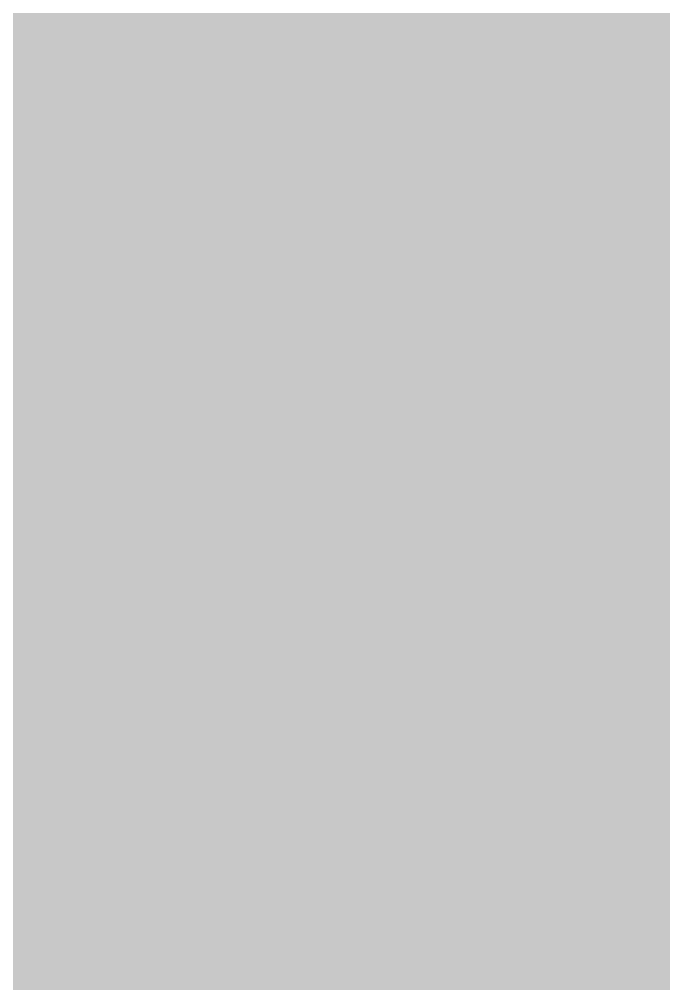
# Model space of a CAD drawing. Header units: inches. Extents: x 267136 to 306747, y 5028981 to 5062930.
# Drawn here: x 294446 to 296754, y 5040554 to 5044012 of the extents above; entities that cross this region are included whole.
import ezdxf

# ---------------------------------------------------------------- set-up
doc = ezdxf.new("R2010")
doc.units = ezdxf.units.IN
doc.header["$MEASUREMENT"] = 0

msp = doc.modelspace()

# ---------------------------------------------------------------- hatches: boundary and pattern name
for points in [[(294549.024, 5043837.158), (294516.481, 5043837.211), (294451.395, 5043837.318), (294386.31, 5043837.426), (294321.224, 5043837.534), (294256.139, 5043837.644), (294191.053, 5043837.753), (294125.967, 5043837.864), (294060.882, 5043837.975), (294061.001, 5043907.432), (294061.159, 5044000.041), (294061.318, 5044092.65), (294061.477, 5044185.26), (294191.641, 5044185.038), (294256.723, 5044184.928), (294321.804, 5044184.819), (294451.968, 5044184.603), (294517.05, 5044184.496), (294549.591, 5044184.443), (294549.44, 5044091.833), (294549.288, 5043999.224), (294549.137, 5043906.615), (294549.024, 5043837.158)], [(295037.165, 5043836.379), (294972.08, 5043836.48), (294906.994, 5043836.583), (294841.909, 5043836.686), (294711.737, 5043836.894), (294646.652, 5043836.999), (294581.566, 5043837.105), (294549.024, 5043837.158), (294549.137, 5043906.615), (294549.288, 5043999.224), (294549.44, 5044091.833), (294549.591, 5044184.443), (294582.132, 5044184.39), (294647.214, 5044184.284), (294777.378, 5044184.074), (294972.624, 5044183.765), (295037.706, 5044183.664), (295037.562, 5044091.054), (295037.418, 5043998.445), (295037.273, 5043905.836), (295037.165, 5043836.379)], [(295525.307, 5043835.638), (295492.764, 5043835.686), (295427.679, 5043835.783), (295362.593, 5043835.881), (295297.508, 5043835.979), (295167.336, 5043836.177), (295102.251, 5043836.278), (295037.165, 5043836.379), (295037.273, 5043905.836), (295037.418, 5043998.445), (295037.562, 5044091.054), (295037.706, 5044183.664), (295167.87, 5044183.462), (295298.034, 5044183.264), (295428.198, 5044183.068), (295493.28, 5044182.971), (295525.821, 5044182.923), (295525.684, 5044090.313), (295525.41, 5043905.095), (295525.307, 5043835.638)], [(296013.449, 5043834.935), (295948.363, 5043835.026), (295883.278, 5043835.119), (295818.192, 5043835.211), (295753.106, 5043835.305), (295688.021, 5043835.399), (295622.935, 5043835.494), (295557.85, 5043835.59), (295525.307, 5043835.638), (295525.41, 5043905.095), (295525.684, 5044090.313), (295525.821, 5044182.923), (295623.444, 5044182.779), (295688.526, 5044182.684), (295818.69, 5044182.496), (295883.771, 5044182.403), (296013.935, 5044182.219), (296013.806, 5044089.61), (296013.546, 5043904.392), (296013.449, 5043834.935)], [(296501.59, 5043834.27), (296469.048, 5043834.313), (296403.962, 5043834.4), (296338.877, 5043834.487), (296273.791, 5043834.575), (296208.705, 5043834.664), (296143.62, 5043834.754), (296078.534, 5043834.844), (296013.449, 5043834.935), (296013.546, 5043904.392), (296013.806, 5044089.61), (296013.935, 5044182.219), (296209.181, 5044181.949), (296274.263, 5044181.86), (296339.345, 5044181.772), (296469.509, 5044181.598), (296502.05, 5044181.555), (296501.928, 5044088.945), (296501.682, 5043903.727), (296501.59, 5043834.27)], [(296989.732, 5043833.643), (296924.647, 5043833.724), (296859.561, 5043833.806), (296794.475, 5043833.889), (296729.39, 5043833.972), (296664.304, 5043834.057), (296599.219, 5043834.141), (296501.59, 5043834.27), (296501.682, 5043903.727), (296501.928, 5044088.945), (296502.05, 5044181.555), (296534.591, 5044181.511), (296664.755, 5044181.341), (296729.837, 5044181.257), (296860.001, 5044181.091), (296990.165, 5044180.927), (296990.049, 5044088.318), (296989.819, 5043903.1), (296989.732, 5043833.643)], [(294548.456, 5043489.873), (294515.911, 5043489.927), (294385.733, 5043490.141), (294255.555, 5043490.359), (294190.465, 5043490.469), (294125.376, 5043490.579), (294060.287, 5043490.69), (294060.366, 5043536.995), (294060.684, 5043722.213), (294060.842, 5043814.823), (294060.882, 5043837.975), (294125.967, 5043837.864), (294191.053, 5043837.753), (294256.139, 5043837.644), (294321.224, 5043837.534), (294386.31, 5043837.426), (294451.395, 5043837.318), (294516.481, 5043837.211), (294549.024, 5043837.158), (294548.986, 5043814.006), (294548.834, 5043721.396), (294548.683, 5043628.787), (294548.531, 5043536.178), (294548.456, 5043489.873)], [(295036.625, 5043489.094), (294971.535, 5043489.196), (294906.446, 5043489.298), (294841.357, 5043489.401), (294711.179, 5043489.609), (294646.09, 5043489.714), (294581, 5043489.82), (294548.456, 5043489.873), (294548.531, 5043536.178), (294548.683, 5043628.787), (294548.834, 5043721.396), (294548.986, 5043814.006), (294549.024, 5043837.158), (294581.566, 5043837.105), (294646.652, 5043836.999), (294711.737, 5043836.894), (294841.909, 5043836.686), (294906.994, 5043836.583), (294972.08, 5043836.48), (295037.165, 5043836.379), (295037.129, 5043813.227), (295036.985, 5043720.617), (295036.697, 5043535.399), (295036.625, 5043489.094)], [(295524.793, 5043488.353), (295492.249, 5043488.401), (295427.16, 5043488.498), (295362.07, 5043488.596), (295296.981, 5043488.694), (295231.892, 5043488.793), (295101.714, 5043488.993), (295036.625, 5043489.094), (295036.697, 5043535.399), (295036.985, 5043720.617), (295037.129, 5043813.227), (295037.165, 5043836.379), (295102.251, 5043836.278), (295167.336, 5043836.177), (295297.508, 5043835.979), (295362.593, 5043835.881), (295427.679, 5043835.783), (295492.764, 5043835.686), (295525.307, 5043835.638), (295525.273, 5043812.486), (295525.136, 5043719.876), (295524.862, 5043534.658), (295524.793, 5043488.353)], [(296012.962, 5043487.65), (295947.873, 5043487.742), (295882.784, 5043487.834), (295817.695, 5043487.927), (295752.605, 5043488.021), (295687.516, 5043488.115), (295557.338, 5043488.305), (295524.793, 5043488.353), (295524.862, 5043534.658), (295525.136, 5043719.876), (295525.273, 5043812.486), (295525.307, 5043835.638), (295557.85, 5043835.59), (295622.935, 5043835.494), (295688.021, 5043835.399), (295753.106, 5043835.305), (295818.192, 5043835.211), (295883.278, 5043835.119), (295948.363, 5043835.026), (296013.449, 5043834.935), (296013.416, 5043811.782), (296013.287, 5043719.173), (296013.027, 5043533.955), (296012.962, 5043487.65)], [(296501.131, 5043486.985), (296468.586, 5043487.028), (296403.497, 5043487.115), (296273.319, 5043487.291), (296208.23, 5043487.38), (296143.14, 5043487.469), (296078.051, 5043487.559), (296012.962, 5043487.65), (296013.027, 5043533.955), (296013.287, 5043719.173), (296013.416, 5043811.782), (296013.449, 5043834.935), (296078.534, 5043834.844), (296143.62, 5043834.754), (296208.705, 5043834.664), (296273.791, 5043834.575), (296338.877, 5043834.487), (296403.962, 5043834.4), (296469.048, 5043834.313), (296501.59, 5043834.27), (296501.56, 5043811.117), (296501.437, 5043718.508), (296501.315, 5043625.899), (296501.192, 5043533.29), (296501.131, 5043486.985)], [(296989.3, 5043486.358), (296924.21, 5043486.439), (296859.121, 5043486.522), (296794.032, 5043486.604), (296663.854, 5043486.772), (296598.765, 5043486.857), (296533.675, 5043486.942), (296501.131, 5043486.985), (296501.192, 5043533.29), (296501.315, 5043625.899), (296501.437, 5043718.508), (296501.56, 5043811.117), (296501.59, 5043834.27), (296599.219, 5043834.141), (296664.304, 5043834.057), (296729.39, 5043833.972), (296794.475, 5043833.889), (296859.561, 5043833.806), (296924.647, 5043833.724), (296989.732, 5043833.643), (296989.703, 5043810.49), (296989.473, 5043625.272), (296989.357, 5043532.663), (296989.3, 5043486.358)], [(294547.888, 5043142.589), (294515.342, 5043142.642), (294450.249, 5043142.749), (294385.156, 5043142.857), (294320.063, 5043142.966), (294254.971, 5043143.074), (294189.878, 5043143.184), (294059.692, 5043143.406), (294059.732, 5043166.558), (294059.891, 5043259.167), (294060.049, 5043351.777), (294060.208, 5043444.386), (294060.287, 5043490.69), (294125.376, 5043490.579), (294190.465, 5043490.469), (294255.555, 5043490.359), (294385.733, 5043490.141), (294515.911, 5043489.927), (294548.456, 5043489.873), (294548.38, 5043443.569), (294548.229, 5043350.959), (294548.077, 5043258.35), (294547.926, 5043165.741), (294547.888, 5043142.589)], [(295036.084, 5043141.81), (294970.991, 5043141.912), (294905.898, 5043142.014), (294840.806, 5043142.117), (294710.62, 5043142.325), (294645.527, 5043142.43), (294580.434, 5043142.536), (294547.888, 5043142.589), (294547.926, 5043165.741), (294548.077, 5043258.35), (294548.229, 5043350.959), (294548.38, 5043443.569), (294548.456, 5043489.873), (294581, 5043489.82), (294646.09, 5043489.714), (294711.179, 5043489.609), (294841.357, 5043489.401), (294906.446, 5043489.298), (294971.535, 5043489.196), (295036.625, 5043489.094), (295036.552, 5043442.79), (295036.408, 5043350.18), (295036.12, 5043164.962), (295036.084, 5043141.81)], [(295524.28, 5043141.069), (295491.733, 5043141.117), (295426.641, 5043141.214), (295296.455, 5043141.41), (295231.362, 5043141.509), (295166.269, 5043141.609), (295101.177, 5043141.709), (295036.084, 5043141.81), (295036.12, 5043164.962), (295036.408, 5043350.18), (295036.552, 5043442.79), (295036.625, 5043489.094), (295101.714, 5043488.993), (295231.892, 5043488.793), (295296.981, 5043488.694), (295362.07, 5043488.596), (295427.16, 5043488.498), (295492.249, 5043488.401), (295524.793, 5043488.353), (295524.725, 5043442.049), (295524.588, 5043349.439), (295524.314, 5043164.221), (295524.28, 5043141.069)], [(296012.475, 5043140.366), (295947.383, 5043140.457), (295882.29, 5043140.55), (295817.197, 5043140.642), (295752.104, 5043140.736), (295687.012, 5043140.83), (295621.919, 5043140.925), (295556.826, 5043141.021), (295524.28, 5043141.069), (295524.314, 5043164.221), (295524.588, 5043349.439), (295524.725, 5043442.049), (295524.793, 5043488.353), (295557.338, 5043488.305), (295687.516, 5043488.115), (295752.605, 5043488.021), (295817.695, 5043487.927), (295882.784, 5043487.834), (296012.962, 5043487.65), (296012.897, 5043441.346), (296012.767, 5043348.736), (296012.638, 5043256.127), (296012.508, 5043163.518), (296012.475, 5043140.366)], [(296500.671, 5043139.701), (296468.125, 5043139.744), (296337.939, 5043139.918), (296272.847, 5043140.006), (296207.754, 5043140.095), (296077.568, 5043140.275), (296012.475, 5043140.366), (296012.508, 5043163.518), (296012.638, 5043256.127), (296012.767, 5043348.736), (296012.897, 5043441.346), (296012.962, 5043487.65), (296078.051, 5043487.559), (296143.14, 5043487.469), (296208.23, 5043487.38), (296273.319, 5043487.291), (296403.497, 5043487.115), (296468.586, 5043487.028), (296501.131, 5043486.985), (296501.07, 5043440.681), (296500.947, 5043348.071), (296500.824, 5043255.462), (296500.702, 5043162.853), (296500.671, 5043139.701)], [(296988.867, 5043139.074), (296923.774, 5043139.155), (296858.682, 5043139.237), (296728.496, 5043139.403), (296663.403, 5043139.488), (296598.31, 5043139.572), (296533.218, 5043139.658), (296500.671, 5043139.701), (296500.702, 5043162.853), (296500.824, 5043255.462), (296500.947, 5043348.071), (296501.07, 5043440.681), (296501.131, 5043486.985), (296533.675, 5043486.942), (296598.765, 5043486.857), (296663.854, 5043486.772), (296794.032, 5043486.604), (296859.121, 5043486.522), (296924.21, 5043486.439), (296989.3, 5043486.358), (296989.242, 5043440.053), (296989.127, 5043347.444), (296989.011, 5043254.835), (296988.896, 5043162.226), (296988.867, 5043139.074)], [(294547.32, 5042795.305), (294514.772, 5042795.358), (294449.676, 5042795.465), (294384.579, 5042795.573), (294319.483, 5042795.681), (294254.387, 5042795.791), (294189.29, 5042795.9), (294059.098, 5042796.122), (294059.256, 5042888.731), (294059.415, 5042981.34), (294059.573, 5043073.949), (294059.692, 5043143.406), (294189.878, 5043143.184), (294254.971, 5043143.074), (294320.063, 5043142.966), (294385.156, 5043142.857), (294450.249, 5043142.749), (294515.342, 5043142.642), (294547.888, 5043142.589), (294547.775, 5043073.132), (294547.623, 5042980.523), (294547.472, 5042887.914), (294547.32, 5042795.305)], [(295035.543, 5042794.526), (294970.447, 5042794.627), (294905.35, 5042794.729), (294775.158, 5042794.937), (294710.061, 5042795.041), (294579.869, 5042795.251), (294547.32, 5042795.305), (294547.472, 5042887.914), (294547.623, 5042980.523), (294547.775, 5043073.132), (294547.888, 5043142.589), (294580.434, 5043142.536), (294645.527, 5043142.43), (294710.62, 5043142.325), (294840.806, 5043142.117), (294905.898, 5043142.014), (295036.084, 5043141.81), (295035.976, 5043072.353), (295035.832, 5042979.744), (295035.687, 5042887.135), (295035.543, 5042794.526)], [(295523.766, 5042793.785), (295491.218, 5042793.833), (295426.122, 5042793.93), (295361.025, 5042794.027), (295295.929, 5042794.125), (295230.832, 5042794.225), (295165.736, 5042794.324), (295100.64, 5042794.425), (295035.543, 5042794.526), (295035.687, 5042887.135), (295035.832, 5042979.744), (295035.976, 5043072.353), (295036.084, 5043141.81), (295101.177, 5043141.709), (295166.269, 5043141.609), (295231.362, 5043141.509), (295296.455, 5043141.41), (295426.641, 5043141.214), (295491.733, 5043141.117), (295524.28, 5043141.069), (295524.177, 5043071.612), (295523.766, 5042793.785)], [(296011.989, 5042793.082), (295946.893, 5042793.173), (295881.796, 5042793.265), (295816.7, 5042793.358), (295751.603, 5042793.452), (295686.507, 5042793.546), (295621.411, 5042793.641), (295556.314, 5042793.736), (295523.766, 5042793.785), (295524.177, 5043071.612), (295524.28, 5043141.069), (295556.826, 5043141.021), (295621.919, 5043140.925), (295687.012, 5043140.83), (295752.104, 5043140.736), (295817.197, 5043140.642), (295882.29, 5043140.55), (295947.383, 5043140.457), (296012.475, 5043140.366), (296012.378, 5043070.909), (296012.248, 5042978.3), (296012.119, 5042885.691), (296011.989, 5042793.082)], [(296500.212, 5042792.417), (296467.664, 5042792.459), (296402.567, 5042792.546), (296337.471, 5042792.634), (296272.374, 5042792.722), (296142.182, 5042792.9), (296077.085, 5042792.991), (296011.989, 5042793.082), (296012.119, 5042885.691), (296012.248, 5042978.3), (296012.378, 5043070.909), (296012.475, 5043140.366), (296077.568, 5043140.275), (296207.754, 5043140.095), (296272.847, 5043140.006), (296337.939, 5043139.918), (296468.125, 5043139.744), (296500.671, 5043139.701), (296500.579, 5043070.244), (296500.457, 5042977.635), (296500.334, 5042885.026), (296500.212, 5042792.417)], [(296988.435, 5042791.79), (296923.338, 5042791.871), (296858.242, 5042791.953), (296793.145, 5042792.036), (296728.049, 5042792.119), (296662.953, 5042792.203), (296597.856, 5042792.288), (296532.76, 5042792.374), (296500.212, 5042792.417), (296500.334, 5042885.026), (296500.457, 5042977.635), (296500.579, 5043070.244), (296500.671, 5043139.701), (296533.218, 5043139.658), (296598.31, 5043139.572), (296663.403, 5043139.488), (296728.496, 5043139.403), (296858.682, 5043139.237), (296923.774, 5043139.155), (296988.867, 5043139.074), (296988.781, 5043069.617), (296988.665, 5042977.008), (296988.55, 5042884.398), (296988.435, 5042791.79)], [(294546.753, 5042448.021), (294514.203, 5042448.074), (294449.103, 5042448.181), (294318.903, 5042448.397), (294253.803, 5042448.506), (294188.703, 5042448.616), (294058.503, 5042448.838), (294058.622, 5042518.294), (294058.78, 5042610.903), (294058.939, 5042703.513), (294059.098, 5042796.122), (294189.29, 5042795.9), (294254.387, 5042795.791), (294319.483, 5042795.681), (294384.579, 5042795.573), (294449.676, 5042795.465), (294514.772, 5042795.358), (294547.32, 5042795.305), (294547.169, 5042702.696), (294547.018, 5042610.086), (294546.866, 5042517.478), (294546.753, 5042448.021)], [(295035.003, 5042447.242), (294969.903, 5042447.343), (294839.703, 5042447.549), (294774.603, 5042447.652), (294644.403, 5042447.862), (294546.753, 5042448.021), (294546.866, 5042517.478), (294547.018, 5042610.086), (294547.169, 5042702.696), (294547.32, 5042795.305), (294579.869, 5042795.251), (294710.061, 5042795.041), (294775.158, 5042794.937), (294905.35, 5042794.729), (294970.447, 5042794.627), (295035.543, 5042794.526), (295035.255, 5042609.308), (295035.111, 5042516.698), (295035.003, 5042447.242)], [(295523.253, 5042446.5), (295490.703, 5042446.549), (295360.503, 5042446.743), (295295.403, 5042446.842), (295230.303, 5042446.94), (295165.203, 5042447.041), (295100.103, 5042447.141), (295035.003, 5042447.242), (295035.111, 5042516.698), (295035.255, 5042609.308), (295035.543, 5042794.526), (295100.64, 5042794.425), (295165.736, 5042794.324), (295230.832, 5042794.225), (295295.929, 5042794.125), (295361.025, 5042794.027), (295426.122, 5042793.93), (295491.218, 5042793.833), (295523.766, 5042793.785), (295523.629, 5042701.175), (295523.492, 5042608.566), (295523.355, 5042515.958), (295523.253, 5042446.5)], [(296011.502, 5042445.797), (295946.402, 5042445.889), (295881.302, 5042445.981), (295816.202, 5042446.074), (295686.002, 5042446.262), (295620.902, 5042446.357), (295555.802, 5042446.453), (295523.253, 5042446.5), (295523.355, 5042515.958), (295523.492, 5042608.566), (295523.629, 5042701.175), (295523.766, 5042793.785), (295556.314, 5042793.736), (295621.411, 5042793.641), (295686.507, 5042793.546), (295751.603, 5042793.452), (295816.7, 5042793.358), (295881.796, 5042793.265), (295946.893, 5042793.173), (296011.989, 5042793.082), (296011.859, 5042700.473), (296011.729, 5042607.863), (296011.6, 5042515.254), (296011.502, 5042445.797)], [(296499.752, 5042445.132), (296467.202, 5042445.176), (296337.002, 5042445.35), (296271.902, 5042445.438), (296206.802, 5042445.527), (296076.602, 5042445.707), (296011.502, 5042445.797), (296011.6, 5042515.254), (296011.729, 5042607.863), (296011.859, 5042700.473), (296011.989, 5042793.082), (296077.085, 5042792.991), (296142.182, 5042792.9), (296272.374, 5042792.722), (296337.471, 5042792.634), (296402.567, 5042792.546), (296467.664, 5042792.459), (296500.212, 5042792.417), (296500.089, 5042699.808), (296499.967, 5042607.198), (296499.844, 5042514.589), (296499.752, 5042445.132)], [(296988.002, 5042444.505), (296922.902, 5042444.587), (296857.802, 5042444.669), (296727.602, 5042444.835), (296662.502, 5042444.919), (296532.302, 5042445.089), (296499.752, 5042445.132), (296499.844, 5042514.589), (296499.967, 5042607.198), (296500.089, 5042699.808), (296500.212, 5042792.417), (296532.76, 5042792.374), (296597.856, 5042792.288), (296662.953, 5042792.203), (296728.049, 5042792.119), (296793.145, 5042792.036), (296858.242, 5042791.953), (296923.338, 5042791.871), (296988.435, 5042791.79), (296988.319, 5042699.181), (296988.204, 5042606.571), (296988.089, 5042513.962), (296988.002, 5042444.505)], [(294546.185, 5042100.737), (294513.633, 5042100.79), (294448.53, 5042100.897), (294383.426, 5042101.005), (294318.323, 5042101.113), (294188.115, 5042101.333), (294123.012, 5042101.443), (294057.908, 5042101.554), (294057.988, 5042147.858), (294058.146, 5042240.467), (294058.305, 5042333.076), (294058.463, 5042425.686), (294058.503, 5042448.838), (294188.703, 5042448.616), (294253.803, 5042448.506), (294318.903, 5042448.397), (294449.103, 5042448.181), (294514.203, 5042448.074), (294546.753, 5042448.021), (294546.715, 5042424.868), (294546.564, 5042332.259), (294546.412, 5042239.65), (294546.261, 5042147.042), (294546.185, 5042100.737)], [(295034.462, 5042099.958), (294969.359, 5042100.06), (294904.255, 5042100.162), (294839.151, 5042100.265), (294774.048, 5042100.369), (294708.944, 5042100.473), (294643.841, 5042100.578), (294546.185, 5042100.737), (294546.261, 5042147.042), (294546.412, 5042239.65), (294546.564, 5042332.259), (294546.715, 5042424.868), (294546.753, 5042448.021), (294644.403, 5042447.862), (294774.603, 5042447.652), (294904.803, 5042447.446), (294969.903, 5042447.343), (295035.003, 5042447.242), (295034.967, 5042424.089), (295034.822, 5042331.48), (295034.534, 5042146.262), (295034.462, 5042099.958)], [(295522.739, 5042099.217), (295490.187, 5042099.265), (295425.084, 5042099.362), (295359.98, 5042099.459), (295294.876, 5042099.558), (295229.773, 5042099.657), (295164.669, 5042099.756), (295099.566, 5042099.857), (295034.462, 5042099.958), (295034.534, 5042146.262), (295034.822, 5042331.48), (295034.967, 5042424.089), (295035.003, 5042447.242), (295100.103, 5042447.141), (295165.203, 5042447.041), (295230.303, 5042446.94), (295295.403, 5042446.842), (295360.503, 5042446.743), (295490.703, 5042446.549), (295523.253, 5042446.5), (295523.218, 5042423.348), (295522.807, 5042145.521), (295522.739, 5042099.217)], [(296011.016, 5042098.514), (295945.912, 5042098.605), (295880.809, 5042098.697), (295815.705, 5042098.791), (295750.601, 5042098.884), (295685.498, 5042098.978), (295620.394, 5042099.073), (295555.291, 5042099.169), (295522.739, 5042099.217), (295522.807, 5042145.521), (295523.218, 5042423.348), (295523.253, 5042446.5), (295555.802, 5042446.453), (295620.902, 5042446.357), (295686.002, 5042446.262), (295816.202, 5042446.074), (295881.302, 5042445.981), (296011.502, 5042445.797), (296011.47, 5042422.646), (296011.34, 5042330.036), (296011.21, 5042237.427), (296011.081, 5042144.818), (296011.016, 5042098.514)], [(296499.293, 5042097.849), (296466.741, 5042097.892), (296401.637, 5042097.979), (296336.534, 5042098.066), (296271.43, 5042098.154), (296206.327, 5042098.243), (296076.119, 5042098.423), (296011.016, 5042098.514), (296011.081, 5042144.818), (296011.21, 5042237.427), (296011.34, 5042330.036), (296011.47, 5042422.646), (296011.502, 5042445.797), (296141.702, 5042445.617), (296206.802, 5042445.527), (296271.902, 5042445.438), (296337.002, 5042445.35), (296467.202, 5042445.176), (296499.752, 5042445.132), (296499.722, 5042421.98), (296499.599, 5042329.371), (296499.477, 5042236.762), (296499.354, 5042144.153), (296499.293, 5042097.849)], [(296987.57, 5042097.222), (296922.466, 5042097.303), (296857.362, 5042097.385), (296792.259, 5042097.468), (296727.155, 5042097.551), (296662.052, 5042097.635), (296596.948, 5042097.72), (296531.844, 5042097.806), (296499.293, 5042097.849), (296499.354, 5042144.153), (296499.477, 5042236.762), (296499.599, 5042329.371), (296499.722, 5042421.98), (296499.752, 5042445.132), (296532.302, 5042445.089), (296662.502, 5042444.919), (296727.602, 5042444.835), (296857.802, 5042444.669), (296988.002, 5042444.505), (296987.973, 5042421.353), (296987.743, 5042236.135), (296987.627, 5042143.526), (296987.57, 5042097.222)], [(294545.618, 5041753.453), (294513.064, 5041753.506), (294447.957, 5041753.614), (294382.85, 5041753.721), (294317.742, 5041753.83), (294252.635, 5041753.939), (294122.421, 5041754.159), (294057.314, 5041754.27), (294057.353, 5041777.422), (294057.512, 5041870.031), (294057.67, 5041962.641), (294057.829, 5042055.25), (294057.908, 5042101.554), (294123.012, 5042101.443), (294188.115, 5042101.333), (294318.323, 5042101.113), (294383.426, 5042101.005), (294448.53, 5042100.897), (294513.633, 5042100.79), (294546.185, 5042100.737), (294546.109, 5042054.432), (294545.807, 5041869.214), (294545.655, 5041776.605), (294545.618, 5041753.453)], [(295033.922, 5041752.674), (294968.814, 5041752.776), (294903.707, 5041752.878), (294838.6, 5041752.981), (294773.493, 5041753.085), (294708.385, 5041753.189), (294643.278, 5041753.294), (294578.171, 5041753.4), (294545.618, 5041753.453), (294545.655, 5041776.605), (294545.807, 5041869.214), (294546.109, 5042054.432), (294546.185, 5042100.737), (294643.841, 5042100.578), (294708.944, 5042100.473), (294774.048, 5042100.369), (294839.151, 5042100.265), (294904.255, 5042100.162), (294969.359, 5042100.06), (295034.462, 5042099.958), (295034.39, 5042053.653), (295034.246, 5041961.044), (295034.102, 5041868.436), (295033.958, 5041775.826), (295033.922, 5041752.674)], [(295522.225, 5041751.933), (295489.672, 5041751.981), (295424.565, 5041752.078), (295359.457, 5041752.176), (295294.35, 5041752.274), (295229.243, 5041752.373), (295099.029, 5041752.573), (295033.922, 5041752.674), (295033.958, 5041775.826), (295034.102, 5041868.436), (295034.246, 5041961.044), (295034.39, 5042053.653), (295034.462, 5042099.958), (295099.566, 5042099.857), (295164.669, 5042099.756), (295229.773, 5042099.657), (295294.876, 5042099.558), (295359.98, 5042099.459), (295425.084, 5042099.362), (295490.187, 5042099.265), (295522.739, 5042099.217), (295522.67, 5042052.912), (295522.534, 5041960.303), (295522.26, 5041775.085), (295522.225, 5041751.933)], [(296010.529, 5041751.23), (295945.422, 5041751.322), (295880.315, 5041751.414), (295750.101, 5041751.6), (295684.993, 5041751.694), (295619.886, 5041751.79), (295554.779, 5041751.885), (295522.225, 5041751.933), (295522.26, 5041775.085), (295522.534, 5041960.303), (295522.67, 5042052.912), (295522.739, 5042099.217), (295555.291, 5042099.169), (295620.394, 5042099.073), (295685.498, 5042098.978), (295750.601, 5042098.884), (295815.705, 5042098.791), (295880.809, 5042098.697), (295945.912, 5042098.605), (296011.016, 5042098.514), (296010.951, 5042052.209), (296010.691, 5041866.991), (296010.562, 5041774.382), (296010.529, 5041751.23)], [(296498.833, 5041750.565), (296466.28, 5041750.608), (296401.172, 5041750.695), (296205.851, 5041750.959), (296075.637, 5041751.139), (296010.529, 5041751.23), (296010.562, 5041774.382), (296010.691, 5041866.991), (296010.951, 5042052.209), (296011.016, 5042098.514), (296076.119, 5042098.423), (296206.327, 5042098.243), (296271.43, 5042098.154), (296336.534, 5042098.066), (296401.637, 5042097.979), (296466.741, 5042097.892), (296499.293, 5042097.849), (296499.231, 5042051.544), (296499.109, 5041958.935), (296498.986, 5041866.326), (296498.864, 5041773.717), (296498.833, 5041750.565)], [(296987.137, 5041749.938), (296922.03, 5041750.02), (296791.816, 5041750.184), (296726.708, 5041750.268), (296661.601, 5041750.352), (296531.387, 5041750.522), (296498.833, 5041750.565), (296498.864, 5041773.717), (296498.986, 5041866.326), (296499.109, 5041958.935), (296499.231, 5042051.544), (296499.293, 5042097.849), (296531.844, 5042097.806), (296596.948, 5042097.72), (296662.052, 5042097.635), (296727.155, 5042097.551), (296792.259, 5042097.468), (296857.362, 5042097.385), (296922.466, 5042097.303), (296987.57, 5042097.222), (296987.512, 5042050.917), (296987.397, 5041958.308), (296987.281, 5041865.699), (296987.166, 5041773.09), (296987.137, 5041749.938)], [(294545.05, 5041406.17), (294512.495, 5041406.223), (294447.384, 5041406.33), (294317.162, 5041406.546), (294252.052, 5041406.655), (294121.83, 5041406.875), (294056.719, 5041406.987), (294056.878, 5041499.596), (294057.036, 5041592.205), (294057.195, 5041684.813), (294057.314, 5041754.27), (294122.421, 5041754.159), (294252.635, 5041753.939), (294317.742, 5041753.83), (294382.85, 5041753.721), (294447.957, 5041753.614), (294513.064, 5041753.506), (294545.618, 5041753.453), (294545.504, 5041683.997), (294545.353, 5041591.388), (294545.201, 5041498.779), (294545.05, 5041406.17)], [(295033.381, 5041405.391), (294968.27, 5041405.492), (294903.159, 5041405.595), (294838.049, 5041405.698), (294772.938, 5041405.801), (294642.716, 5041406.011), (294577.605, 5041406.117), (294545.05, 5041406.17), (294545.201, 5041498.779), (294545.353, 5041591.388), (294545.504, 5041683.997), (294545.618, 5041753.453), (294578.171, 5041753.4), (294643.278, 5041753.294), (294708.385, 5041753.189), (294773.493, 5041753.085), (294838.6, 5041752.981), (294903.707, 5041752.878), (294968.814, 5041752.776), (295033.922, 5041752.674), (295033.813, 5041683.217), (295033.669, 5041590.608), (295033.525, 5041498), (295033.381, 5041405.391)], [(295521.712, 5041404.649), (295489.156, 5041404.698), (295424.046, 5041404.795), (295293.824, 5041404.991), (295228.713, 5041405.09), (295163.603, 5041405.189), (295033.381, 5041405.391), (295033.525, 5041498), (295033.669, 5041590.608), (295033.813, 5041683.217), (295033.922, 5041752.674), (295099.029, 5041752.573), (295229.243, 5041752.373), (295294.35, 5041752.274), (295359.457, 5041752.176), (295424.565, 5041752.078), (295489.672, 5041751.981), (295522.225, 5041751.933), (295522.123, 5041682.477), (295521.849, 5041497.259), (295521.712, 5041404.649)], [(296010.043, 5041403.947), (295944.932, 5041404.038), (295879.821, 5041404.13), (295814.71, 5041404.223), (295749.6, 5041404.317), (295684.489, 5041404.411), (295619.378, 5041404.506), (295554.267, 5041404.602), (295521.712, 5041404.649), (295521.849, 5041497.259), (295522.123, 5041682.477), (295522.225, 5041751.933), (295554.779, 5041751.885), (295619.886, 5041751.79), (295684.993, 5041751.694), (295750.101, 5041751.6), (295880.315, 5041751.414), (296010.529, 5041751.23), (296010.432, 5041681.773), (296010.302, 5041589.165), (296010.173, 5041496.556), (296010.043, 5041403.947)], [(296498.374, 5041403.282), (296465.818, 5041403.325), (296400.708, 5041403.412), (296335.597, 5041403.499), (296270.486, 5041403.587), (296205.375, 5041403.676), (296140.264, 5041403.766), (296075.154, 5041403.856), (296010.043, 5041403.947), (296010.173, 5041496.556), (296010.302, 5041589.165), (296010.432, 5041681.773), (296010.529, 5041751.23), (296075.637, 5041751.139), (296205.851, 5041750.959), (296401.172, 5041750.695), (296466.28, 5041750.608), (296498.833, 5041750.565), (296498.741, 5041681.108), (296498.619, 5041588.5), (296498.496, 5041495.891), (296498.374, 5041403.282)], [(296986.705, 5041402.655), (296921.594, 5041402.736), (296856.483, 5041402.818), (296791.372, 5041402.901), (296726.262, 5041402.984), (296661.151, 5041403.068), (296596.04, 5041403.153), (296530.929, 5041403.239), (296498.374, 5041403.282), (296498.496, 5041495.891), (296498.619, 5041588.5), (296498.741, 5041681.108), (296498.833, 5041750.565), (296531.387, 5041750.522), (296661.601, 5041750.352), (296726.708, 5041750.268), (296791.816, 5041750.184), (296922.03, 5041750.02), (296987.137, 5041749.938), (296987.051, 5041680.481), (296986.935, 5041587.873), (296986.705, 5041402.655)], [(294544.483, 5041058.886), (294511.925, 5041058.94), (294446.811, 5041059.047), (294381.697, 5041059.155), (294316.582, 5041059.263), (294251.468, 5041059.372), (294186.353, 5041059.482), (294121.239, 5041059.592), (294056.125, 5041059.704), (294056.243, 5041129.16), (294056.561, 5041314.378), (294056.719, 5041406.987), (294121.83, 5041406.875), (294252.052, 5041406.655), (294317.162, 5041406.546), (294447.384, 5041406.33), (294512.495, 5041406.223), (294545.05, 5041406.17), (294544.899, 5041313.561), (294544.747, 5041220.952), (294544.596, 5041128.343), (294544.483, 5041058.886)], [(295032.84, 5041058.107), (294967.726, 5041058.209), (294902.612, 5041058.312), (294837.497, 5041058.415), (294772.383, 5041058.518), (294707.268, 5041058.623), (294577.04, 5041058.833), (294544.483, 5041058.886), (294544.596, 5041128.343), (294544.747, 5041220.952), (294544.899, 5041313.561), (294545.05, 5041406.17), (294577.605, 5041406.117), (294642.716, 5041406.011), (294772.938, 5041405.801), (294838.049, 5041405.698), (294903.159, 5041405.595), (294968.27, 5041405.492), (295033.381, 5041405.391), (295033.093, 5041220.173), (295032.949, 5041127.564), (295032.84, 5041058.107)], [(295521.198, 5041057.366), (295488.641, 5041057.415), (295423.527, 5041057.512), (295358.412, 5041057.609), (295228.184, 5041057.807), (295163.069, 5041057.906), (295097.955, 5041058.006), (295032.84, 5041058.107), (295032.949, 5041127.564), (295033.237, 5041312.782), (295033.381, 5041405.391), (295163.603, 5041405.189), (295228.713, 5041405.09), (295293.824, 5041404.991), (295424.046, 5041404.795), (295489.156, 5041404.698), (295521.712, 5041404.649), (295521.575, 5041312.041), (295521.301, 5041126.823), (295521.198, 5041057.366)], [(296009.556, 5041056.664), (295944.442, 5041056.755), (295879.328, 5041056.847), (295814.213, 5041056.94), (295749.099, 5041057.034), (295683.984, 5041057.128), (295553.756, 5041057.318), (295521.198, 5041057.366), (295521.301, 5041126.823), (295521.575, 5041312.041), (295521.712, 5041404.649), (295554.267, 5041404.602), (295619.378, 5041404.506), (295684.489, 5041404.411), (295749.6, 5041404.317), (295814.71, 5041404.223), (295879.821, 5041404.13), (295944.932, 5041404.038), (296010.043, 5041403.947), (296009.783, 5041218.729), (296009.654, 5041126.12), (296009.556, 5041056.664)], [(296497.914, 5041055.999), (296465.357, 5041056.042), (296400.243, 5041056.128), (296335.128, 5041056.216), (296270.014, 5041056.304), (296204.9, 5041056.393), (296139.785, 5041056.482), (296074.671, 5041056.572), (296009.556, 5041056.664), (296009.654, 5041126.12), (296009.783, 5041218.729), (296010.043, 5041403.947), (296075.154, 5041403.856), (296140.264, 5041403.766), (296205.375, 5041403.676), (296270.486, 5041403.587), (296335.597, 5041403.499), (296400.708, 5041403.412), (296465.818, 5041403.325), (296498.374, 5041403.282), (296498.251, 5041310.673), (296498.129, 5041218.064), (296498.006, 5041125.455), (296497.914, 5041055.999)], [(296986.272, 5041055.371), (296921.158, 5041055.453), (296856.044, 5041055.535), (296790.929, 5041055.618), (296725.815, 5041055.701), (296660.7, 5041055.785), (296595.586, 5041055.87), (296530.472, 5041055.956), (296497.914, 5041055.999), (296498.006, 5041125.455), (296498.129, 5041218.064), (296498.251, 5041310.673), (296498.374, 5041403.282), (296530.929, 5041403.239), (296596.04, 5041403.153), (296661.151, 5041403.068), (296726.262, 5041402.984), (296791.372, 5041402.901), (296856.483, 5041402.818), (296921.594, 5041402.736), (296986.705, 5041402.655), (296986.589, 5041310.045), (296986.474, 5041217.437), (296986.359, 5041124.828), (296986.272, 5041055.371)], [(294543.915, 5040711.604), (294511.356, 5040711.657), (294446.238, 5040711.764), (294316.002, 5040711.98), (294250.884, 5040712.089), (294120.648, 5040712.309), (294055.53, 5040712.42), (294055.609, 5040758.725), (294055.768, 5040851.333), (294055.926, 5040943.942), (294056.085, 5041036.551), (294056.125, 5041059.704), (294121.239, 5041059.592), (294186.353, 5041059.482), (294251.468, 5041059.372), (294316.582, 5041059.263), (294381.697, 5041059.155), (294446.811, 5041059.047), (294511.925, 5041058.94), (294544.483, 5041058.886), (294544.445, 5041035.734), (294544.293, 5040943.125), (294544.142, 5040850.517), (294543.991, 5040757.908), (294543.915, 5040711.604)], [(295032.3, 5040710.824), (294967.182, 5040710.926), (294902.064, 5040711.028), (294836.946, 5040711.131), (294706.71, 5040711.339), (294641.592, 5040711.444), (294576.474, 5040711.55), (294543.915, 5040711.604), (294543.991, 5040757.908), (294544.142, 5040850.517), (294544.293, 5040943.125), (294544.445, 5041035.734), (294544.483, 5041058.886), (294577.04, 5041058.833), (294707.268, 5041058.623), (294772.383, 5041058.518), (294837.497, 5041058.415), (294902.612, 5041058.312), (294967.726, 5041058.209), (295032.84, 5041058.107), (295032.804, 5041034.955), (295032.66, 5040942.346), (295032.516, 5040849.738), (295032.372, 5040757.129), (295032.3, 5040710.824)], [(295520.685, 5040710.083), (295488.126, 5040710.131), (295423.008, 5040710.229), (295357.89, 5040710.326), (295292.772, 5040710.424), (295227.654, 5040710.523), (295097.418, 5040710.723), (295032.3, 5040710.824), (295032.372, 5040757.129), (295032.516, 5040849.738), (295032.66, 5040942.346), (295032.804, 5041034.955), (295032.84, 5041058.107), (295097.955, 5041058.006), (295163.069, 5041057.906), (295228.184, 5041057.807), (295358.412, 5041057.609), (295423.527, 5041057.512), (295488.641, 5041057.415), (295521.198, 5041057.366), (295521.164, 5041034.214), (295521.027, 5040941.605), (295520.89, 5040848.997), (295520.753, 5040756.388), (295520.685, 5040710.083)], [(296009.07, 5040709.38), (295943.952, 5040709.472), (295878.834, 5040709.564), (295748.598, 5040709.75), (295683.48, 5040709.845), (295618.362, 5040709.939), (295520.685, 5040710.083), (295520.753, 5040756.388), (295520.89, 5040848.997), (295521.027, 5040941.605), (295521.164, 5041034.214), (295521.198, 5041057.366), (295553.756, 5041057.318), (295683.984, 5041057.128), (295749.099, 5041057.034), (295814.213, 5041056.94), (295879.328, 5041056.847), (295944.442, 5041056.755), (296009.556, 5041056.664), (296009.524, 5041033.511), (296009.394, 5040940.902), (296009.265, 5040848.293), (296009.135, 5040755.685), (296009.07, 5040709.38)], [(296497.455, 5040708.715), (296464.896, 5040708.758), (296399.778, 5040708.845), (296269.542, 5040709.021), (296139.306, 5040709.199), (296074.188, 5040709.29), (296009.07, 5040709.38), (296009.135, 5040755.685), (296009.265, 5040848.293), (296009.394, 5040940.902), (296009.524, 5041033.511), (296009.556, 5041056.664), (296074.671, 5041056.572), (296139.785, 5041056.482), (296204.9, 5041056.393), (296270.014, 5041056.304), (296335.128, 5041056.216), (296400.243, 5041056.128), (296497.914, 5041055.999), (296497.884, 5041032.846), (296497.761, 5040940.237), (296497.639, 5040847.628), (296497.516, 5040755.02), (296497.455, 5040708.715)], [(296985.84, 5040708.088), (296920.722, 5040708.169), (296855.604, 5040708.251), (296790.486, 5040708.334), (296660.25, 5040708.502), (296530.014, 5040708.672), (296497.455, 5040708.715), (296497.516, 5040755.02), (296497.639, 5040847.628), (296497.761, 5040940.237), (296497.884, 5041032.846), (296497.914, 5041055.999), (296530.472, 5041055.956), (296595.586, 5041055.87), (296660.7, 5041055.785), (296725.815, 5041055.701), (296790.929, 5041055.618), (296856.044, 5041055.535), (296986.272, 5041055.371), (296986.244, 5041032.219), (296986.128, 5040939.61), (296986.013, 5040847.001), (296985.898, 5040754.393), (296985.84, 5040708.088)], [(294543.348, 5040364.32), (294510.787, 5040364.374), (294445.665, 5040364.481), (294380.544, 5040364.589), (294315.422, 5040364.697), (294250.3, 5040364.806), (294185.179, 5040364.916), (294120.057, 5040365.026), (294054.936, 5040365.138), (294054.975, 5040388.29), (294055.134, 5040480.898), (294055.292, 5040573.507), (294055.451, 5040666.116), (294055.53, 5040712.42), (294120.648, 5040712.309), (294250.884, 5040712.089), (294316.002, 5040711.98), (294446.238, 5040711.764), (294511.356, 5040711.657), (294543.915, 5040711.604), (294543.839, 5040665.299), (294543.688, 5040572.69), (294543.537, 5040480.082), (294543.385, 5040387.473), (294543.348, 5040364.32)], [(295031.76, 5040363.542), (294966.638, 5040363.643), (294901.516, 5040363.746), (294836.395, 5040363.849), (294771.273, 5040363.952), (294706.151, 5040364.057), (294641.03, 5040364.162), (294575.908, 5040364.268), (294543.348, 5040364.32), (294543.385, 5040387.473), (294543.537, 5040480.082), (294543.688, 5040572.69), (294543.839, 5040665.299), (294543.915, 5040711.604), (294576.474, 5040711.55), (294641.592, 5040711.444), (294706.71, 5040711.339), (294836.946, 5040711.131), (294902.064, 5040711.028), (295032.3, 5040710.824), (295032.228, 5040664.52), (295031.94, 5040479.302), (295031.76, 5040363.542)], [(295520.172, 5040362.8), (295487.611, 5040362.849), (295422.489, 5040362.946), (295357.368, 5040363.043), (295227.124, 5040363.241), (295162.003, 5040363.34), (295096.881, 5040363.44), (295031.76, 5040363.542), (295031.94, 5040479.302), (295032.228, 5040664.52), (295032.3, 5040710.824), (295097.418, 5040710.723), (295227.654, 5040710.523), (295292.772, 5040710.424), (295357.89, 5040710.326), (295423.008, 5040710.229), (295488.126, 5040710.131), (295520.685, 5040710.083), (295520.617, 5040663.779), (295520.48, 5040571.17), (295520.343, 5040478.562), (295520.206, 5040385.953), (295520.172, 5040362.8)], [(296008.584, 5040362.097), (295943.462, 5040362.189), (295878.34, 5040362.281), (295813.219, 5040362.374), (295748.097, 5040362.468), (295682.976, 5040362.562), (295552.732, 5040362.752), (295520.172, 5040362.8), (295520.206, 5040385.953), (295520.343, 5040478.562), (295520.48, 5040571.17), (295520.617, 5040663.779), (295520.685, 5040710.083), (295618.362, 5040709.939), (295683.48, 5040709.845), (295748.598, 5040709.75), (295878.834, 5040709.564), (296009.07, 5040709.38), (296009.005, 5040663.076), (296008.875, 5040570.467), (296008.746, 5040477.858), (296008.616, 5040385.25), (296008.584, 5040362.097)], [(296496.996, 5040361.432), (296464.435, 5040361.476), (296399.313, 5040361.562), (296334.192, 5040361.65), (296269.07, 5040361.738), (296203.948, 5040361.827), (296138.827, 5040361.917), (296073.705, 5040362.006), (296008.584, 5040362.097), (296008.616, 5040385.25), (296008.746, 5040477.858), (296008.875, 5040570.467), (296009.005, 5040663.076), (296009.07, 5040709.38), (296074.188, 5040709.29), (296139.306, 5040709.199), (296269.542, 5040709.021), (296399.778, 5040708.845), (296464.896, 5040708.758), (296497.455, 5040708.715), (296497.394, 5040662.411), (296497.271, 5040569.802), (296497.149, 5040477.193), (296497.026, 5040384.584), (296496.996, 5040361.432)], [(296985.408, 5040360.805), (296920.286, 5040360.887), (296855.164, 5040360.969), (296790.043, 5040361.052), (296724.921, 5040361.135), (296659.8, 5040361.219), (296529.556, 5040361.389), (296496.996, 5040361.432), (296497.026, 5040384.584), (296497.149, 5040477.193), (296497.271, 5040569.802), (296497.394, 5040662.411), (296497.455, 5040708.715), (296530.014, 5040708.672), (296660.25, 5040708.502), (296790.486, 5040708.334), (296855.604, 5040708.251), (296920.722, 5040708.169), (296985.84, 5040708.088), (296985.782, 5040661.784), (296985.552, 5040476.566), (296985.436, 5040383.958), (296985.408, 5040360.805)]]:
    msp.add_hatch(color=256).paths.add_polyline_path(points, flags=0)

doc.saveas('drawing.dxf')
